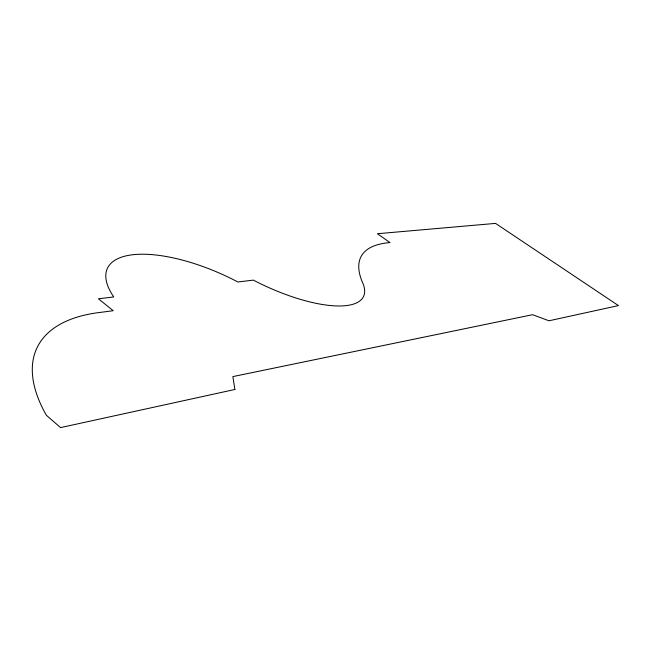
<?xml version="1.0" encoding="UTF-8"?>
<svg xmlns="http://www.w3.org/2000/svg" width="651" height="651" viewBox="0 0 651 651"><rect width="100%" height="100%" fill="white"/><g stroke="black" fill="none" stroke-linecap="round" stroke-linejoin="round"><path stroke-width="0.98" d="M234.897 389.477L60.543 427.609L46.359 415.232A228.062 103.013 26.1 0 1 100.791 312.342L113.201 310.706L98.447 298.793L113.754 296.946A109.189 42.584 24.7 0 1 132.373 254.793A109.189 42.584 24.7 0 1 237.875 281.981L253.329 280.117A96.446 32.843 25.5 0 0 362.225 281.802A187.073 59.428 28.8 0 1 390.006 242.587L377.377 233.725L495.541 223.391L618.45 305.596L548.964 320.788L532.591 314.693L232.871 376.595L234.897 389.477"/></g></svg>
